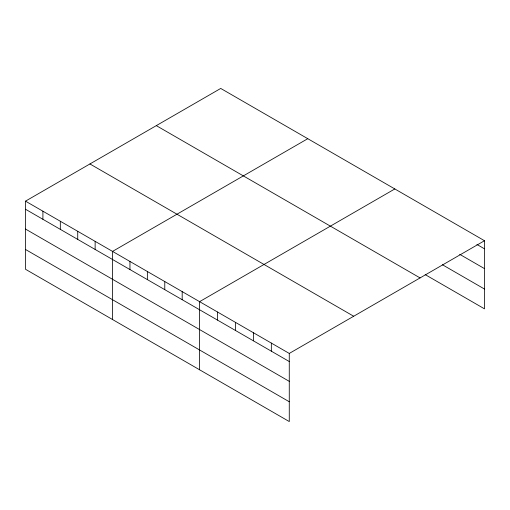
<?xml version="1.0" encoding="UTF-8"?>
<svg xmlns="http://www.w3.org/2000/svg" width="510" height="510" viewBox="0 0 510 510"><rect width="100%" height="100%" fill="white"/><g stroke="black" fill="none" stroke-linecap="round" stroke-linejoin="round"><path stroke-width="0.76" d="M25.5 201.15L289.272 353.436L289.272 421.56L25.5 269.274L25.5 201.15L220.728 88.44L484.5 240.726L484.5 308.85L425.168 274.597M307.772 138.695L112.544 251.404L112.544 319.528M394.817 188.949L199.588 301.659L199.588 369.782M289.272 353.436L484.5 240.726M476.914 244.443L484.5 248.823M459.663 254.292L484.5 268.63M442.419 264.747L484.5 289.042M156.302 125.632L420.074 277.924M89.926 163.952L353.698 316.245M25.5 209.247L289.272 361.533M25.5 229.054L289.272 381.346M25.5 249.466L289.272 401.752M271.339 343.083L271.339 351.18M253.4 332.73L253.4 340.82M235.467 322.371L235.467 330.467M217.528 312.018L217.528 320.114M182.185 291.612L182.185 299.708M164.775 281.558L164.775 289.654M147.364 271.505L147.364 279.601M129.954 261.458L129.954 269.554M95.134 241.357L95.134 249.447M77.73 231.304L77.73 239.4M60.32 221.251L60.32 229.347M42.91 211.204L42.91 219.294"/></g></svg>
